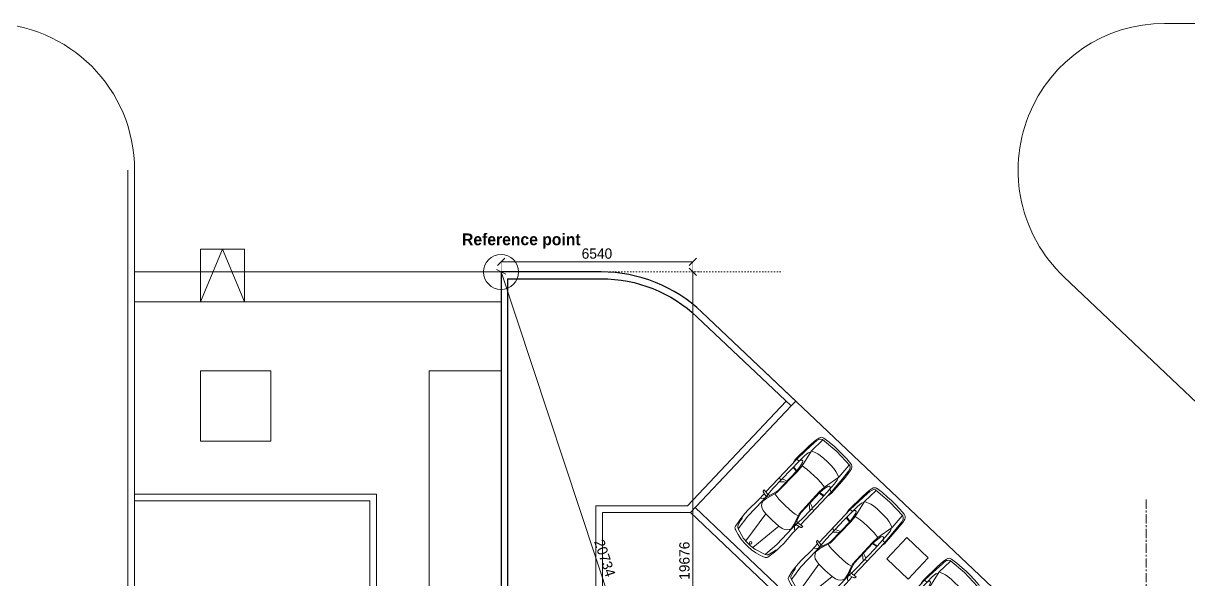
# Model space of a CAD drawing. Header units: metres. Extents: x 5205117 to 5948571, y 646915 to 1143748.
# Drawn here: x 5445647 to 5485399, y 1065627 to 1084580 of the extents above; entities that cross this region are included whole.
import ezdxf

# ---------------------------------------------------------------- set-up
doc = ezdxf.new("R2010")
doc.units = ezdxf.units.M
doc.header["$MEASUREMENT"] = 0
doc.header["$PDMODE"] = 35
doc.header["$PDSIZE"] = 10
for name, pattern in [('CENTER', [2, 1.25, -0.25, 0.25, -0.25]), ('DASHED', [0.75, 0.5, -0.25]), ('DOT', [0.25, 0, -0.25]), ('DOT2', [0.125, 0, -0.125])]:
    doc.linetypes.add(name, pattern=pattern)
doc.layers.get('0').update_dxf_attribs({"color": 1, "linetype": 'DASHED', "lineweight": 30})
for name, color, linetype, lineweight in [('A-Center line', 1, 'CENTER', 9), ('A-Elevation 1', 4, 'Continuous', 13), ('A-Elevation 3', 251, 'Continuous', 5), ('CAR', 251, 'Continuous', 0), ('dim start point', 10, 'Continuous', 0), ('plot 5', 7, 'Continuous', 30), ('road', 7, 'Continuous', 9)]:
    doc.layers.add(name, color=color, linetype=linetype, lineweight=lineweight)
doc.layers.add('A-GF', color=8, linetype='Continuous', lineweight=0, transparency=0.5)
doc.styles.add('CENTURY GOTHIC', font='GOTHIC.TTF')
doc.styles.get("Standard").update_dxf_attribs({"font": 'GOTHIC.TTF'})
doc.dimstyles.get("Standard").update_dxf_attribs({"dimtxt": 2, "dimasz": 1, "dimexe": 0, "dimexo": 0, "dimgap": 0.1, "dimtad": 1, "dimdsep": 46, "dimtxsty": 'Standard', "dimblk": 'OBLIQUE', "dimcen": 0.1, "dimclrd": 256, "dimclre": 256, "dimclrt": 256, "dimadec": 0, "dimazin": 0, "dimtfac": 1, "dimtofl": 0, "dimtmove": 1, "dimatfit": 2, "dimldrblk": 'OPEN90', "dimfxl": 1, "dimtolj": 1, "dimtzin": 0, "dimlwd": -1, "dimlwe": -1, "dimarcsym": 0})

# ---------------------------------------------------------------- blocks, each defined once
blk = doc.blocks.new('A$C4CA47BB0')
at = {"layer": 'CAR'}
for p, q in [((-3.01, -0.37), (-3.053, -0.553)), ((-2.992, -0.352), (-2.937, -0.34)), ((-2.937, -0.34), (-2.968, -0.548)), ((-4.516, -0.615), (-4.622, -0.972)), ((-3.98, -0.557), (-4.516, -0.615)), ((-4.486, -0.566), (-4.516, -0.615)), ((-4.239, -0.443), (-4.513, -0.487)), ((-4.455, -0.536), (-4.486, -0.566)), ((-4.392, -0.513), (-4.455, -0.536)), ((-4.237, -0.476), (-4.392, -0.513)), ((-4.12, -0.434), (-4.239, -0.443)), ((-4.161, -0.461), (-4.237, -0.476)), ((-4.12, -0.434), (-4.161, -0.461)), ((-3.971, -0.419), (-4.12, -0.434)), ((-3.249, -0.562), (-3.98, -0.557)), ((-3.807, -0.414), (-3.971, -0.419)), ((-3.332, -0.435), (-3.807, -0.414)), ((-3.332, -0.435), (-3.025, -0.435)), ((-2.704, -0.533), (-3.249, -0.562)), ((-3.248, -0.572), (-3.086, -0.603)), ((-3.2, -0.49), (-3.231, -0.434)), ((-3.115, -0.556), (-3.2, -0.49)), ((-2.708, -0.695), (-3.115, -0.556)), ((-3.086, -0.603), (-2.785, -0.705)), ((-2.968, -0.548), (-2.935, -0.618)), ((-1.412, -0.435), (-2.951, -0.435)), ((-2.785, -0.705), (-2.811, -0.813)), ((-2.785, -0.705), (-2.707, -0.727)), ((-2.643, -0.705), (-2.708, -0.695)), ((-2.707, -0.727), (-1.699, -0.738)), ((-1.822, -0.533), (-2.704, -0.533)), ((-1.704, -0.715), (-2.643, -0.705)), ((-2.385, -0.533), (-2.282, -0.64)), ((-2.282, -0.434), (-2.312, -0.533)), ((-2.282, -0.64), (-2.236, -0.709)), ((-2.217, -0.615), (-2.257, -0.533)), ((-2.183, -0.71), (-2.217, -0.615)), ((-1.405, -0.543), (-1.822, -0.533)), ((-1.702, -0.536), (-1.728, -0.712)), ((-1.706, -0.715), (-1.68, -0.536)), ((-1.491, -0.688), (-1.704, -0.715)), ((-1.699, -0.738), (-1.459, -0.723)), ((-1.447, -0.408), (-1.575, -0.431)), ((-1.366, -0.658), (-1.491, -0.688)), ((-1.459, -0.723), (-0.869, -0.603)), ((-1.428, -0.923), (-1.459, -0.723)), ((-0.794, -0.435), (-1.447, -0.408)), ((-1.412, -0.435), (-1.405, -0.543)), ((-0.824, -0.471), (-1.412, -0.435)), ((-1.405, -0.543), (-1.336, -0.566)), ((-1.156, -0.549), (-1.405, -0.543)), ((-1.32, -0.63), (-1.366, -0.658)), ((-1.336, -0.566), (-1.311, -0.589)), ((-1.311, -0.589), (-1.32, -0.63)), ((-0.989, -0.566), (-1.156, -0.549)), ((-0.929, -0.596), (-0.989, -0.566)), ((-0.869, -0.603), (-0.346, -0.629)), ((-0.869, -0.603), (-0.8, -0.812)), ((-0.502, -0.499), (-0.824, -0.471)), ((-0.497, -0.461), (-0.794, -0.435)), ((-0.413, -0.524), (-0.502, -0.499)), ((-0.369, -0.488), (-0.497, -0.461)), ((-0.329, -0.609), (-0.366, -0.555)), ((-0.291, -1.253), (-0.329, -0.609)), ((-0.236, -0.837), (-0.26, -0.612)), ((-4.635, -1.087), (-3.494, -0.943)), ((-3.504, -1.25), (-3.494, -0.943)), ((-3.494, -0.943), (-3.472, -0.805)), ((-2.824, -0.928), (-2.834, -1.254)), ((-2.811, -0.813), (-2.824, -0.928)), ((-1.417, -1.086), (-1.428, -0.923)), ((-1.415, -1.247), (-1.417, -1.086)), ((-0.8, -0.812), (-0.777, -0.929)), ((-0.777, -0.929), (-0.765, -1.089)), ((-0.765, -1.089), (-0.762, -1.253)), ((-0.223, -1.073), (-0.236, -0.837)), ((-0.218, -1.25), (-0.223, -1.073)), ((-4.73, -1.25), (-4.73, -1.25)), ((-3.494, -1.557), (-4.635, -1.413)), ((-4.622, -1.528), (-4.516, -1.885)), ((-3.494, -1.557), (-3.504, -1.25)), ((-3.471, -1.695), (-3.494, -1.557)), ((-2.834, -1.254), (-2.831, -1.381)), ((-2.831, -1.381), (-2.824, -1.572)), ((-2.824, -1.572), (-2.811, -1.687)), ((-1.459, -1.777), (-1.428, -1.577)), ((-1.428, -1.577), (-1.417, -1.414)), ((-1.417, -1.414), (-1.415, -1.247)), ((-0.777, -1.571), (-0.793, -1.669)), ((-0.765, -1.411), (-0.777, -1.571)), ((-0.762, -1.253), (-0.765, -1.411)), ((-0.329, -1.891), (-0.291, -1.253)), ((-0.236, -1.663), (-0.223, -1.427)), ((-0.223, -1.427), (-0.218, -1.25)), ((-4.598, -1.923), (-4.586, -1.952)), ((-4.516, -1.885), (-4.486, -1.934)), ((-4.516, -1.885), (-3.98, -1.943)), ((-4.486, -1.934), (-4.455, -1.964)), ((-4.455, -1.964), (-4.392, -1.987)), ((-4.392, -1.987), (-4.251, -2.02)), ((-3.98, -1.943), (-3.249, -1.938)), ((-3.249, -1.938), (-3.115, -1.944)), ((-3.086, -1.897), (-3.248, -1.928)), ((-3.115, -1.944), (-3.2, -2.01)), ((-2.708, -1.805), (-3.115, -1.944)), ((-3.115, -1.944), (-2.704, -1.967)), ((-2.785, -1.795), (-3.086, -1.897)), ((-3.01, -2.13), (-3.053, -1.947)), ((-2.968, -1.952), (-2.935, -1.882)), ((-2.937, -2.16), (-2.968, -1.952)), ((-2.811, -1.687), (-2.785, -1.795)), ((-2.707, -1.773), (-2.785, -1.795)), ((-2.643, -1.795), (-2.708, -1.805)), ((-1.699, -1.762), (-2.707, -1.773)), ((-2.704, -1.967), (-1.822, -1.967)), ((-1.704, -1.785), (-2.643, -1.795)), ((-2.387, -1.969), (-2.282, -1.86)), ((-2.282, -2.066), (-2.312, -1.967)), ((-2.282, -1.86), (-2.236, -1.791)), ((-2.217, -1.885), (-2.258, -1.969)), ((-2.183, -1.79), (-2.217, -1.885)), ((-1.822, -1.967), (-1.405, -1.957)), ((-1.702, -1.967), (-1.728, -1.788)), ((-1.491, -1.812), (-1.704, -1.785)), ((-1.704, -1.785), (-1.68, -1.964)), ((-1.459, -1.777), (-1.699, -1.762)), ((-1.366, -1.842), (-1.491, -1.812)), ((-0.869, -1.897), (-1.459, -1.777)), ((-1.412, -2.065), (-1.405, -1.957)), ((-1.405, -1.957), (-1.336, -1.934)), ((-1.405, -1.957), (-1.156, -1.951)), ((-1.32, -1.87), (-1.366, -1.842)), ((-1.336, -1.934), (-1.311, -1.911)), ((-1.311, -1.911), (-1.32, -1.87)), ((-1.156, -1.951), (-0.989, -1.934)), ((-0.929, -1.904), (-0.989, -1.934)), ((-0.793, -1.669), (-0.869, -1.897)), ((-0.346, -1.871), (-0.869, -1.897)), ((-0.502, -2.001), (-0.413, -1.976)), ((-0.369, -1.948), (-0.329, -1.891)), ((-0.26, -1.888), (-0.236, -1.663)), ((-4.513, -2.013), (-4.359, -2.039)), ((-4.359, -2.039), (-4.239, -2.057)), ((-4.251, -2.02), (-4.161, -2.039)), ((-4.239, -2.057), (-3.971, -2.081)), ((-4.161, -2.039), (-4.12, -2.066)), ((-3.971, -2.081), (-3.807, -2.086)), ((-3.807, -2.086), (-3.332, -2.065)), ((-3.332, -2.065), (-3.025, -2.065)), ((-3.2, -2.01), (-3.231, -2.066)), ((-2.992, -2.148), (-2.937, -2.16)), ((-1.412, -2.065), (-2.951, -2.065)), ((-1.575, -2.069), (-1.447, -2.092)), ((-1.447, -2.092), (-0.794, -2.065)), ((-1.412, -2.065), (-1.007, -2.039)), ((-1.007, -2.039), (-0.587, -2.01)), ((-0.794, -2.065), (-0.497, -2.039)), ((-0.587, -2.01), (-0.502, -2.001)), ((-0.497, -2.039), (-0.373, -2.013))]:
    blk.add_line(p, q, dxfattribs=at)
at = {"layer": 'CAR', "linetype": 'DOT', "ltscale": 200}
blk.add_lwpolyline([(-5, -2.5), (0, -2.5), (0, 0), (-5, 0)], close=True, dxfattribs=at)
at = {"layer": 'CAR'}
blk.add_circle((-4.566, -1.25), 0.043, dxfattribs=at)
for centre, radius, start, end in [((-2.987, -0.375), 0.0239, 101.856, 166.8451), ((-2.943, -1.25), 1.787, 156.8697, 202.1308), ((-4.497, -0.581), 0.0955, 99.5619, 159.9007), ((-3.187, -0.853), 0.288, 102.2413, 170.4691), ((-0.44, -0.616), 0.0958, 34.7319, 73.9991), ((-0.403, -0.627), 0.143, 6.1653, 76.417), ((-2.689, -1.25), 1.953, 171.8061, 188.1938), ((-4.497, -1.919), 0.0955, 200.0993, 260.4381), ((-3.187, -1.647), 0.288, 189.5309, 257.7586), ((-0.44, -1.884), 0.0955, 286.0012, 317.4974), ((-0.403, -1.873), 0.143, 282.0139, 351.7918), ((-2.987, -2.125), 0.0239, 193.1504, 258.142)]:
    blk.add_arc(centre, radius, start, end, dxfattribs=at)
blk = doc.blocks.new('_Oblique')
at = {"color": 0, "linetype": 'ByBlock', "lineweight": -2}
blk.add_line((-0.5, -0.5), (0.5, 0.5), dxfattribs=at)
blk = doc.blocks.new('*D791')
at = {"layer": 'Defpoints', "color": 0, "ltscale": 5, "transparency": 16777216}
for p in [(5461944, 1076110), (5461944, 1076110), (5468484, 1056435)]:
    blk.add_point(p, dxfattribs=at)
at = {"layer": 'dim start point', "linetype": 'DOT2', "ltscale": 5, "transparency": 16777216}
for p, q in [((5461944, 1076110), (5461944, 1076110)), ((5468484, 1056435), (5468484, 1056435))]:
    blk.add_line(p, q, dxfattribs=at)
at = {"layer": 'dim start point', "color": 1, "ltscale": 5, "transparency": 16777216}
blk.add_line((5468484, 1056435), (5461944, 1076110), dxfattribs=at)
at = {"layer": 'dim start point', "color": 1, "ltscale": 5, "transparency": 16777216, "xscale": 250, "yscale": 250, "zscale": 250}
for p, rotation in [((5461944, 1076110), 108.3862531376822), ((5468484, 1056435), 288.3862531376822)]:
    blk.add_blockref('_Oblique', p, dxfattribs=dict(at, rotation=rotation))
at = {"layer": 'dim start point', "color": 1, "ltscale": 5, "transparency": 16777216, "insert": (5465483, 1066362), "char_height": 350, "attachment_point": 5, "rotation": 288.3863}
blk.add_mtext('\\A1;20734', dxfattribs=at)
blk = doc.blocks.new('_Open90')
at = {"color": 0, "linetype": 'ByBlock', "lineweight": -2}
for p, q in [((0, 0), (-1, 0)), ((-0.5, 0.5), (0, 0)), ((0, 0), (-0.5, -0.5))]:
    blk.add_line(p, q, dxfattribs=at)
blk = doc.blocks.new('*D793')
at = {"layer": 'Defpoints', "color": 0, "ltscale": 5, "transparency": 16777216}
for p in [(5468484, 1076110), (5468714, 1076110), (5468714, 1056435)]:
    blk.add_point(p, dxfattribs=at)
at = {"layer": 'dim start point', "linetype": 'DOT2', "ltscale": 5, "transparency": 16777216}
for p, q in [((5468714, 1076110), (5468484, 1076110)), ((5468714, 1056435), (5468484, 1056435))]:
    blk.add_line(p, q, dxfattribs=at)
at = {"layer": 'dim start point', "color": 1, "ltscale": 5, "transparency": 16777216}
blk.add_line((5468484, 1056435), (5468484, 1076110), dxfattribs=at)
at = {"layer": 'dim start point', "color": 1, "ltscale": 5, "transparency": 16777216, "xscale": 250, "yscale": 250, "zscale": 250}
for p, rotation in [((5468484, 1076110), 90), ((5468484, 1056435), 270)]:
    blk.add_blockref('_Oblique', p, dxfattribs=dict(at, rotation=rotation))
at = {"layer": 'dim start point', "color": 1, "ltscale": 5, "transparency": 16777216, "insert": (5468200, 1066272), "char_height": 350, "attachment_point": 5, "rotation": 90}
blk.add_mtext('\\A1;19676', dxfattribs=at)
blk = doc.blocks.new('*D795')
at = {"layer": 'Defpoints', "color": 0, "ltscale": 5, "transparency": 16777216}
for p in [(5468484, 1076450), (5461944, 1075716), (5468484, 1075716)]:
    blk.add_point(p, dxfattribs=at)
at = {"layer": 'dim start point', "linetype": 'DOT2', "ltscale": 5, "transparency": 16777216}
for p, q in [((5461944, 1075716), (5461944, 1076450)), ((5468484, 1075716), (5468484, 1076450))]:
    blk.add_line(p, q, dxfattribs=at)
at = {"layer": 'dim start point', "color": 1, "ltscale": 5, "transparency": 16777216}
blk.add_line((5461944, 1076450), (5468484, 1076450), dxfattribs=at)
at = {"layer": 'dim start point', "color": 1, "ltscale": 5, "transparency": 16777216, "xscale": 250, "yscale": 250, "zscale": 250, "rotation": 180}
blk.add_blockref('_Oblique', (5461944, 1076450), dxfattribs=at)
at = {"layer": 'dim start point', "color": 1, "ltscale": 5, "transparency": 16777216, "xscale": 250, "yscale": 250, "zscale": 250}
blk.add_blockref('_Oblique', (5468484, 1076450), dxfattribs=at)
at = {"layer": 'dim start point', "color": 1, "ltscale": 5, "transparency": 16777216, "insert": (5465214, 1076734), "char_height": 350, "attachment_point": 5}
blk.add_mtext('\\A1;6540', dxfattribs=at)

msp = doc.modelspace()

# ---------------------------------------------------------------- linework, layer by layer
at = {"layer": 'A-Center line', "ltscale": 250}
msp.add_line((5483943.5, 1068353.5), (5483943.5, 1009894.1), dxfattribs=at)
at = {"layer": 'A-Elevation 1', "ltscale": 5}
for points in [[(5449443.5, 1079580.4), (5449443.5, 1068540.3), (5457693.5, 1068540.3), (5457693.5, 1063510.3), (5451543.5, 1063510.3), (5451543.5, 1055970.3), (5457693.5, 1055970.3), (5457693.5, 1054240.3), (5449213.5, 1054240.3), (5449213.5, 1079580.4)], [(5461943.5, 1076120.8), (5461943.5, 1018240.3)], [(5462173.5, 1018240.3), (5462173.5, 1075890.8)]]:
    msp.add_lwpolyline(points, dxfattribs=at)
msp.add_lwpolyline([(5449443.5, 1068310.3), (5457463.5, 1068310.3), (5457463.5, 1063740.3), (5451313.5, 1063740.3), (5451313.5, 1055740.3), (5457463.5, 1055740.3), (5457463.5, 1054470.3), (5449443.5, 1054470.3)], close=True, dxfattribs=at)
at = {"layer": 'A-Elevation 3', "ltscale": 5}
msp.add_line((5449443.5, 1075090.3), (5461943.5, 1075090.3), dxfattribs=at)
for points in [[(5451693.5, 1075090.3), (5451693.5, 1076890.3), (5453193.5, 1076890.3), (5453193.5, 1075090.3)], [(5451693.5, 1075090.3), (5452443.5, 1076890.3), (5453193.5, 1075090.3)], [(5452973.5, 1048240.3), (5452973.5, 1049440.3), (5459493.5, 1049440.3), (5459493.5, 1050320.3), (5460243.5, 1050320.3), (5460243.7, 1055970.3), (5459493.7, 1055970.3), (5459493.5, 1072740.3), (5461943.5, 1072740.3)]]:
    msp.add_lwpolyline(points, dxfattribs=at)
msp.add_lwpolyline([(5451693.5, 1070340.3), (5454093.5, 1070340.3), (5454093.5, 1072740.3), (5451693.5, 1072740.3)], close=True, dxfattribs=at)
at = {"layer": 'A-GF', "ltscale": 10}
for points in [[(5462173.3, 1015470.4), (5465173.4, 1015470.4), (5465173.5, 1068142.9), (5468303.6, 1068142.9), (5471672.2, 1071702.9)], [(5465403.4, 1042272.3), (5465403.5, 1067912.9), (5468402.6, 1067912.9), (5471839.3, 1071544.8)]]:
    msp.add_lwpolyline(points, dxfattribs=at)
for points in [[(5473162.1, 1063725.8), (5468560.7, 1068080), (5468402.6, 1067912.9), (5473004.1, 1063558.8)], [(5475828.9, 1065649.3), (5475102.6, 1066336.6), (5475789.9, 1067063), (5476516.3, 1066375.7)]]:
    msp.add_lwpolyline(points, close=True, dxfattribs=at)
at = {"layer": 'dim start point', "color": 12, "linetype": 'DOT2', "ltscale": 800}
msp.add_line((5464362.5, 1076110.3), (5471625, 1076110.3), dxfattribs=at)
at = {"layer": 'dim start point', "color": 1}
msp.add_circle((5461943.5, 1076110.3), 596.2, dxfattribs=at)
at = {"layer": 'plot 5'}
msp.add_lwpolyline([(5471997.3, 1071711.8), (5468794.7, 1074742.2, 0.1917473), (5465358.1, 1076110.4), (5462173.5, 1076110.4), (5461943.5, 1076110.3), (5461943.3, 1015240.4), (5462173.3, 1015240.4), (5462173.5, 1075880.4), (5465358.1, 1075880.4, -0.1917473), (5468636.6, 1074575.2), (5471839.2, 1071544.7)], format="xyb", close=True, dxfattribs=at)
at = {"layer": 'road', "ltscale": 0.5}
for p, q in [((5449443.5, 1079580.4), (5449443.5, 1031025.3)), ((5449443.5, 1076110.3), (5465358.3, 1076110.3)), ((5461943.5, 1076110.3), (5461943.5, 1010325.3)), ((5468794.9, 1074742), (5507476.8, 1038139.1))]:
    msp.add_line(p, q, dxfattribs=at)
msp.add_lwpolyline([(5481142.6, 1075948.6), (5637608.3, 927892.1, -0.2060973), (5639171.8, 924260.3), (5639171.8, 891125.3, 0.4142136), (5644171.8, 886125.3), (5684664.9, 886125.3, -0.1917471), (5688101.5, 884757), (5728539.2, 846492.6, 0.658241), (5736975.8, 850124.4), (5736975.8, 863720.1, 0.2060973), (5735412.4, 867351.9), (5634585.2, 962760.1, -0.2060973), (5633021.8, 966391.9), (5633021.8, 1024668.7, 0.4142136), (5628021.8, 1029668.7), (5571747.9, 1029668.7, -0.1917471), (5568311.4, 1031036.9), (5513172.6, 1083212.2, 0.1917471), (5509736, 1084580.4), (5484579.2, 1084580.4, 0.6782084)], format="xyb", close=True, dxfattribs=at)
for centre, start in [((5444443.5, 1079580.4), 0), ((5465358.3, 1071110.3), 46.58179)]:
    msp.add_arc(centre, 5000, start, 90, dxfattribs=at)

# ---------------------------------------------------------------- block references
at = {"layer": 'A-GF', "ltscale": 10, "xscale": -1000, "yscale": 1000, "zscale": 1000, "rotation": 226.5817945575247}
for p in [(5474503.2, 1069340.6), (5476319.1, 1067622.3), (5478861.4, 1065216.7)]:
    msp.add_blockref('A$C4CA47BB0', p, dxfattribs=at)

# ---------------------------------------------------------------- texts
at = {"layer": 'dim start point', "insert": (5460613.3, 1076900.2, 19.9), "char_height": 400, "width": 20351.475, "attachment_point": 7, "rotation": 359.98579, "style": 'CENTURY GOTHIC'}
msp.add_mtext('{\\fCentury Gothic|b1|i0|c0|p34;\\C1;Reference point }', dxfattribs=at)

# ---------------------------------------------------------------- dimensions: what is measured, and where the dimension line sits
at = {"layer": 'dim start point', "color": 12, "ltscale": 5}
dim = msp.add_linear_dim(base=(5468483.5, 1076450.3), p1=(5461943.5, 1075716.2), p2=(5468483.5, 1075716.2), dimstyle='Standard', override={"dimtxt": 350, "dimasz": 250, "dimgap": 100, "dimdec": 0, "dimclrd": 1, "dimclrt": 1, "dimtdec": 0, "dimfxl": 0.1}, dxfattribs=at)
dim.commit()
dim.dimension.update_dxf_attribs({"geometry": '*D795', "text_midpoint": (5465213.5, 1076734.1)})
dim = msp.add_aligned_dim(p1=(5468483.5, 1056434.6), p2=(5461943.5, 1076110.3), distance=0, dimstyle='Standard', override={"dimtxt": 350, "dimasz": 250, "dimgap": 100, "dimdec": 0, "dimclrd": 1, "dimclrt": 1, "dimtdec": 0, "dimfxl": 0.1}, dxfattribs=at)
dim.commit()
dim.dimension.update_dxf_attribs({"geometry": '*D791', "text_midpoint": (5465482.8, 1066361.9)})
dim = msp.add_linear_dim(base=(5468483.5, 1076110.3), p1=(5468713.5, 1056434.6), p2=(5468713.5, 1076110.3), angle=90, dimstyle='Standard', override={"dimtxt": 350, "dimasz": 250, "dimgap": 100, "dimdec": 0, "dimclrd": 1, "dimclrt": 1, "dimtdec": 0, "dimfxl": 0.1}, dxfattribs=at)
dim.commit()
dim.dimension.update_dxf_attribs({"geometry": '*D793', "text_midpoint": (5468199.7, 1066272.4)})

doc.saveas('drawing.dxf')
